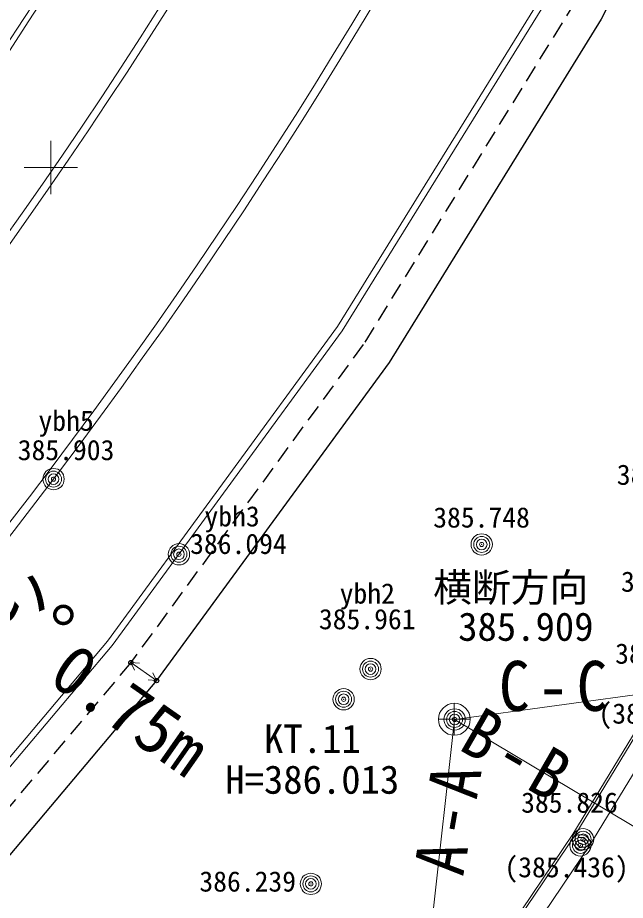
# Model space of a CAD drawing. Units: millimetres, scale not verified. Extents: x -77100 to 77100, y -52400 to 52400.
# Drawn here: x 12650 to 26910, y -11592 to 9107 of the extents above; entities that cross this region are included whole.
import ezdxf
from ezdxf.enums import TextEntityAlignment as Align

# ---------------------------------------------------------------- set-up
doc = ezdxf.new("R2010")
doc.units = ezdxf.units.MM
doc.header["$LTSCALE"] = 200
doc.header["$PDMODE"] = 32
doc.header["$PDSIZE"] = 100
doc.linetypes.add('DASHED2', pattern=[3, 2, -1])
for name, color, linetype, lineweight in [('0-0_D-BGD', 7, 'Continuous', 13), ('0-1_D-BGD-HTXT', 251, 'Continuous', 13), ('0-3_D-BMK-SRVR', 3, 'Continuous', 13), ('0-4_D-BMK-SRVR(トンボ)', 3, 'Continuous', 13), ('0-7_横断', 7, 'Continuous', 13), ('0-B_建築限界面積', 5, 'Continuous', 25)]:
    doc.layers.add(name, color=color, linetype=linetype, lineweight=lineweight)
doc.styles.add('ＭＳ ゴシック', font='')
doc.styles.get('ＭＳ ゴシック').set_extended_font_data('MS Gothic')

msp = doc.modelspace()

# ---------------------------------------------------------------- linework, layer by layer
at = {"layer": '0-0_D-BGD'}
for points in [[(33049.9, 26595.4), (29494.8, 18397.3), (25082.6, 9827), (20157.7, 1868.5), (14760.6, -5514.6), (9061.5, -12266.4), (3091.8, -18360)], [(33202.5, 26595.4), (29602, 18292.4), (25189.8, 9722.1), (20264.9, 1763.5), (14867.7, -5619.5), (9168.7, -12371.4), (3198.9, -18464.9)], [(19690.3, -19475.4), (21968.8, -16379.4), (26075.7, -10301.1), (29299.4, -5010.8), (31460.8, -1169.8), (30443.8, 365)], [(19350, -19222.4), (21624, -16132.4), (25721.9, -10067.5), (28937.8, -4790.1), (30985, -1151.8), (30151.7, 103)], [(19309.7, -19192.8), (21583.2, -16103.5), (25679.8, -10040.5), (28894.6, -4764.8), (30926.5, -1154)]]:
    msp.add_lwpolyline(points, dxfattribs=at)
for centre, radius, start, end in [((-86053, 74325.6), 117987, 313.02609, 339.18853), ((-83527.9, 71748), 114912.5, 313.14974, 339.92152), ((-83526.8, 71747.2), 115041.2, 313.1901, 339.90655), ((-86318.7, 74215.6), 121132.7, 313.90457, 338.97629), ((-86184.5, 74095.6), 121132.7, 313.90069, 338.98929), ((-83194.8, 71585.1), 121132.7, 313.75925, 339.21306), ((-83052.1, 71444.9), 121132.7, 313.75938, 339.232)]:
    msp.add_arc(centre, radius, start, end, dxfattribs=at)
at = {"layer": '0-1_D-BGD-HTXT', "color": 7}
for centre, radius in [((13492.3, -1714.6), 250), ((13492.3, -1714.6), 187.5), ((13492.3, -1714.6), 125), ((23538.5, -3246.5), 250), ((23538.5, -3246.5), 187.5), ((16434.4, -3476.4), 250), ((16434.4, -3476.4), 187.5), ((23538.5, -3246.5), 125), ((16434.4, -3476.4), 125), ((20930.5, -6169), 250), ((20930.5, -6169), 187.5), ((20930.5, -6169), 125), ((22903.1, -7350.3), 250), ((22903.1, -7350.3), 187.5), ((22903.1, -7350.3), 125), ((25918, -10160.2), 250), ((25855.9, -10302.4), 250), ((25855.9, -10302.4), 187.5), ((25918, -10160.2), 187.5), ((25918, -10160.2), 125), ((25855.9, -10302.4), 125), ((19529.8, -11204.6), 250), ((19529.8, -11204.6), 187.5), ((19529.8, -11204.6), 125)]:
    msp.add_circle(centre, radius, dxfattribs=at)
for p in [(13492.3, -1714.6), (23538.5, -3246.5), (16434.4, -3476.4), (20930.5, -6169), (22903.1, -7350.3), (25918, -10160.2), (25855.9, -10302.4), (19529.8, -11204.6)]:
    msp.add_point(p, dxfattribs=at)
at = {"layer": '0-3_D-BMK-SRVR'}
for p, q in [((22896.6, -7721.4), (22896.6, -6971.4)), ((22521.6, -7346.4), (23271.6, -7346.4))]:
    msp.add_line(p, q, dxfattribs=at)
for centre, radius in [((20299.2, -6876.4), 250), ((20299.2, -6876.4), 187.5), ((20299.2, -6876.4), 125), ((22896.6, -7346.4), 375)]:
    msp.add_circle(centre, radius, dxfattribs=at)
at = {"layer": '0-4_D-BMK-SRVR(トンボ)'}
for p, q in [((13432.2, 6214.6), (13432.2, 4964.6)), ((14057.2, 5589.6), (12807.2, 5589.6))]:
    msp.add_line(p, q, dxfattribs=at)
at = {"layer": '0-4_D-BMK-SRVR(トンボ)', "color": 7}
msp.add_point((20299.2, -6876.4), dxfattribs=at)
at = {"layer": '0-7_横断'}
msp.add_line((22903.1, -7350.3), (20973.6, -24631.7), dxfattribs=at)
msp.add_lwpolyline([(37304.9, -5382.2), (22903.1, -7350.3), (37032.2, -15777.2)], dxfattribs=at)
at = {"layer": '0-B_建築限界面積', "linetype": 'DASHED2'}
msp.add_line((25740.4, 9492), (20761.2, 1445.6), dxfattribs=at)
at = {"layer": '0-B_建築限界面積', "color": 1}
for p, q in [((26343.9, 9069.2), (21364.7, 1022.8)), ((21364.7, 1022.8), (15910.1, -6438.8)), ((15910.1, -6438.8), (10149.5, -13263.5))]:
    msp.add_line(p, q, dxfattribs=at)
at = {"layer": '0-B_建築限界面積', "lineweight": 18}
for p, q in [((15306.6, -6016), (15910.1, -6438.8)), ((15306.6, -6016), (15505.8, -6033.5)), ((15306.6, -6016), (15391.1, -6197.3)), ((15910.1, -6438.8), (15825.6, -6257.6)), ((15910.1, -6438.8), (15710.9, -6421.4))]:
    msp.add_line(p, q, dxfattribs=at)
at = {"layer": '0-B_建築限界面積', "color": 1}
msp.add_lwpolyline([(31734, 19878.6), (30800.1, 17724.9), (26343.9, 9069.2)], dxfattribs=at)
at = {"layer": '0-B_建築限界面積', "linetype": 'DASHED2'}
msp.add_lwpolyline([(20761.2, 1445.6), (15306.6, -6016), (9546, -12840.7), (7410.6, -15020.4)], dxfattribs=at)
at = {"layer": '0-B_建築限界面積'}
for p in [(15306.6, -6016), (15910.1, -6438.8)]:
    msp.add_point(p, dxfattribs=at)

# ---------------------------------------------------------------- texts
at = {"layer": '0-1_D-BGD-HTXT', "style": 'ＭＳ ゴシック'}
for s, p in [('ybh5', (13139.4, -724.8)), ('ybh3', (17033.6, -2967.1)), ('ybh2', (20206.1, -4776.3))]:
    msp.add_text(s, height=476.3, dxfattribs=at).set_placement(p, align=Align.BOTTOM_LEFT)
at = {"layer": '0-1_D-BGD-HTXT', "color": 7, "style": 'ＭＳ ゴシック'}
for s, p in [('385.903', (12652.1, -1412.6)), ('385.435', (26708.6, -1991)), ('385.748', (22401.5, -2992.9)), ('386.094', (16697.3, -3612.3)), ('385.503', (26807, -4498.8)), ('385.961', (19718.9, -5377.6)), ('385.625', (26669.8, -6186.3)), ('(385.225)', (26277.9, -7591.2)), ('385.826', (24464.1, -9679.4)), ('(385.436)', (24072.2, -11194.2)), ('386.239', (16914.2, -11529.4))]:
    msp.add_text(s, height=476.3, dxfattribs=at).set_placement(p, align=Align.BOTTOM_LEFT)
at = {"layer": '0-3_D-BMK-SRVR', "style": 'ＭＳ ゴシック'}
for s, p in [('横断方向', (22400.8, -4787.8)), ('385.909', (22987, -5705.9)), ('KT.11', (18431.4, -8334.1)), ('H=386.013', (17521.8, -9292.1))]:
    msp.add_text(s, height=666.9, dxfattribs=at).set_placement(p, align=Align.BOTTOM_LEFT)
at = {"layer": '0-7_横断', "insert": (23943.8, -7169.4), "char_height": 1173, "attachment_point": 7, "style": 'ＭＳ ゴシック'}
msp.add_mtext('\\T1.27;\\W0.9;C-C', dxfattribs=at)
at = {"layer": '0-7_横断', "char_height": 1173, "attachment_point": 7, "style": 'ＭＳ ゴシック'}
for s, insert, rotation in [('\\T1.27;\\W0.9;B-B', (22961.3, -8034.2), 330), ('\\T1.27;\\W0.9;A-A', (23100.6, -11046.5), 80)]:
    msp.add_mtext(s, dxfattribs=dict(at, insert=insert, rotation=rotation))
at = {"layer": '0-B_建築限界面積', "style": 'ＭＳ ゴシック'}
msp.add_text('0.75mの位置を敷地範囲の目安としてください。', height=1173, dxfattribs=at).set_placement((-19378.4, -5396.2), align=Align.BOTTOM_LEFT)
msp.add_text('0.75m', height=1173, rotation=325, dxfattribs=at).set_placement((13123.4, -6741.5), align=Align.BOTTOM_LEFT)

doc.saveas('drawing.dxf')
